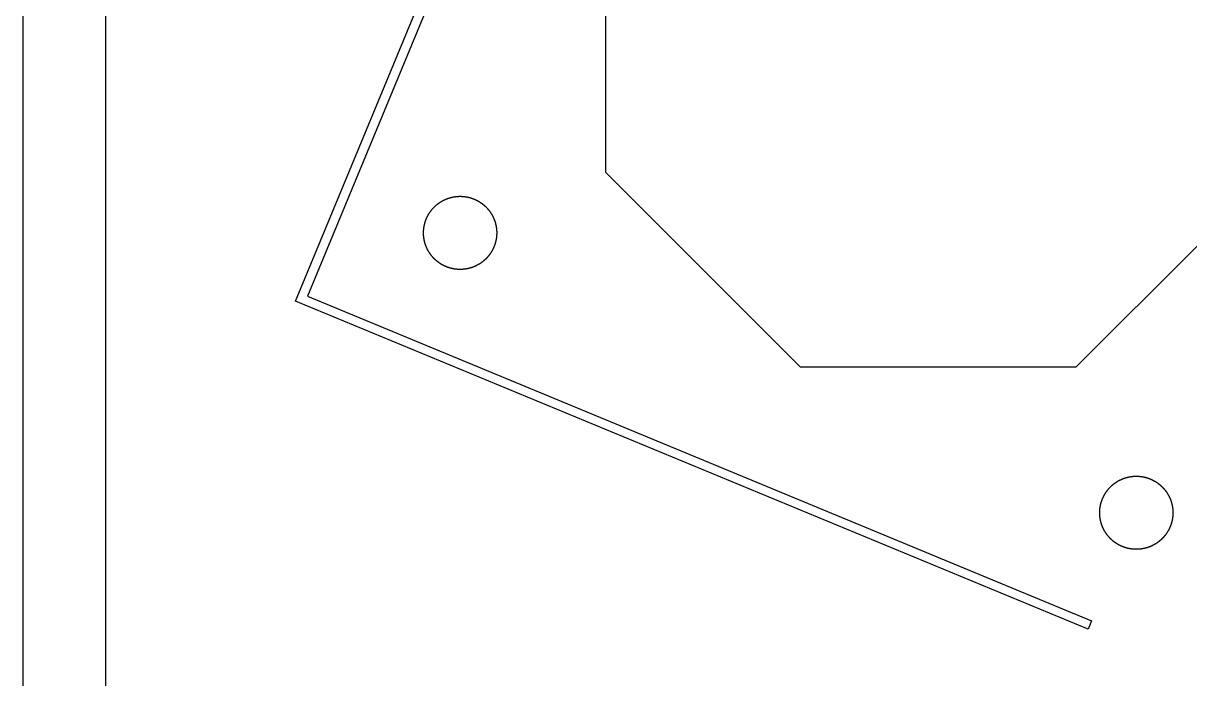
# Model space of a CAD drawing. Extents: x -13500 to 13500, y -13500 to 13500.
# Drawn here: x -13500 to -7126, y 0 to 3585 of the extents above; entities that cross this region are included whole.
import ezdxf

# ---------------------------------------------------------------- set-up
doc = ezdxf.new("R2010")
doc.units = 13
doc.header["$MEASUREMENT"] = 0
doc.layers.add('L0D0', color=1, linetype='Continuous')

msp = doc.modelspace()

# ---------------------------------------------------------------- linework, layer by layer
at = {"layer": 'L0D0'}
for points in [[(-13500, -13500), (-13500, -13050), (-13050, -13050), (13050, -13050), (13050, 13050), (-13050, 13050), (-13050, -13050), (-13500, -13050), (-13500, 13500), (13500, 13500), (13500, -13500)], [(-7680.969, 271.009), (-12013.04, 2065.412), (-9954.968, 7034.036), (-5622.897, 5239.633), (-5642.031, 5193.439), (-9927.909, 6968.708), (-11947.712, 2092.471), (-7661.835, 317.203)], [(-11113.139, 2238.296), (-11114.421, 2238.302), (-11115.703, 2238.317), (-11116.985, 2238.339), (-11118.267, 2238.37), (-11119.549, 2238.409), (-11120.83, 2238.456), (-11122.111, 2238.512), (-11123.392, 2238.576), (-11124.672, 2238.647), (-11125.952, 2238.728), (-11127.231, 2238.816), (-11128.51, 2238.912), (-11129.788, 2239.017), (-11131.065, 2239.13), (-11132.342, 2239.251), (-11133.617, 2239.38), (-11134.892, 2239.518), (-11136.166, 2239.663), (-11137.439, 2239.817), (-11138.711, 2239.979), (-11139.982, 2240.149), (-11141.252, 2240.327), (-11142.521, 2240.514), (-11143.788, 2240.708), (-11145.054, 2240.911), (-11146.319, 2241.122), (-11147.583, 2241.34), (-11148.845, 2241.567), (-11150.105, 2241.802), (-11151.364, 2242.046), (-11152.622, 2242.297), (-11153.878, 2242.556), (-11155.132, 2242.823), (-11156.384, 2243.098), (-11157.635, 2243.382), (-11158.883, 2243.673), (-11160.13, 2243.972), (-11161.375, 2244.28), (-11162.618, 2244.595), (-11163.859, 2244.918), (-11165.098, 2245.25), (-11166.334, 2245.589), (-11167.569, 2245.936), (-11168.801, 2246.291), (-11170.031, 2246.654), (-11171.258, 2247.024), (-11172.483, 2247.403), (-11173.706, 2247.79), (-11174.926, 2248.184), (-11176.144, 2248.586), (-11177.359, 2248.996), (-11178.571, 2249.413), (-11179.781, 2249.839), (-11180.988, 2250.272), (-11182.192, 2250.713), (-11183.393, 2251.162), (-11184.591, 2251.618), (-11185.787, 2252.082), (-11186.979, 2252.554), (-11188.168, 2253.033), (-11189.355, 2253.52), (-11190.538, 2254.014), (-11191.718, 2254.516), (-11192.894, 2255.026), (-11194.068, 2255.543), (-11195.238, 2256.068), (-11196.404, 2256.6), (-11197.567, 2257.14), (-11198.727, 2257.687), (-11199.883, 2258.241), (-11201.036, 2258.803), (-11202.185, 2259.373), (-11203.33, 2259.949), (-11204.472, 2260.533), (-11205.61, 2261.124), (-11206.744, 2261.723), (-11207.874, 2262.329), (-11209, 2262.942), (-11210.122, 2263.562), (-11211.241, 2264.19), (-11212.355, 2264.824), (-11213.465, 2265.466), (-11214.571, 2266.115), (-11215.673, 2266.771), (-11216.77, 2267.434), (-11217.864, 2268.104), (-11218.953, 2268.781), (-11220.037, 2269.465), (-11221.118, 2270.155), (-11222.193, 2270.853), (-11223.265, 2271.558), (-11224.331, 2272.27), (-11225.394, 2272.988), (-11226.451, 2273.713), (-11227.504, 2274.445), (-11228.552, 2275.184), (-11229.596, 2275.929), (-11230.634, 2276.681), (-11231.668, 2277.44), (-11232.697, 2278.205), (-11233.721, 2278.977), (-11234.74, 2279.755), (-11235.754, 2280.54), (-11236.763, 2281.332), (-11237.766, 2282.13), (-11238.765, 2282.934), (-11239.759, 2283.745), (-11240.747, 2284.562), (-11241.73, 2285.385), (-11242.708, 2286.215), (-11243.68, 2287.051), (-11244.647, 2287.893), (-11245.608, 2288.741), (-11246.565, 2289.595), (-11247.515, 2290.456), (-11248.46, 2291.323), (-11249.4, 2292.195), (-11250.334, 2293.074), (-11251.262, 2293.959), (-11252.185, 2294.849), (-11253.101, 2295.746), (-11254.012, 2296.648), (-11254.918, 2297.556), (-11255.817, 2298.47), (-11256.711, 2299.39), (-11257.598, 2300.315), (-11258.48, 2301.246), (-11259.356, 2302.183), (-11260.225, 2303.125), (-11261.089, 2304.073), (-11261.946, 2305.026), (-11262.798, 2305.985), (-11263.643, 2306.95), (-11264.482, 2307.919), (-11265.315, 2308.894), (-11266.141, 2309.875), (-11266.961, 2310.86), (-11267.775, 2311.851), (-11268.583, 2312.847), (-11269.384, 2313.849), (-11270.179, 2314.855), (-11270.967, 2315.866), (-11271.748, 2316.883), (-11272.524, 2317.904), (-11273.292, 2318.931), (-11274.054, 2319.962), (-11274.81, 2320.998), (-11275.558, 2322.039), (-11276.3, 2323.085), (-11277.036, 2324.136), (-11277.764, 2325.191), (-11278.486, 2326.251), (-11279.201, 2327.315), (-11279.909, 2328.384), (-11280.61, 2329.458), (-11281.305, 2330.536), (-11281.992, 2331.618), (-11282.672, 2332.705), (-11283.346, 2333.796), (-11284.012, 2334.892), (-11284.672, 2335.991), (-11285.324, 2337.095), (-11285.97, 2338.203), (-11286.608, 2339.315), (-11287.239, 2340.432), (-11287.863, 2341.552), (-11288.479, 2342.676), (-11289.089, 2343.804), (-11289.691, 2344.937), (-11290.286, 2346.072), (-11290.873, 2347.212), (-11291.454, 2348.356), (-11292.027, 2349.503), (-11292.592, 2350.654), (-11293.151, 2351.808), (-11293.701, 2352.966), (-11294.245, 2354.127), (-11294.781, 2355.292), (-11295.309, 2356.461), (-11295.83, 2357.632), (-11296.343, 2358.807), (-11296.849, 2359.986), (-11297.348, 2361.167), (-11297.838, 2362.352), (-11298.321, 2363.54), (-11298.797, 2364.731), (-11299.265, 2365.924), (-11299.725, 2367.121), (-11300.177, 2368.321), (-11300.622, 2369.524), (-11301.059, 2370.729), (-11301.488, 2371.937), (-11301.91, 2373.148), (-11302.324, 2374.362), (-11302.73, 2375.578), (-11303.128, 2376.797), (-11303.518, 2378.019), (-11303.901, 2379.243), (-11304.276, 2380.469), (-11304.642, 2381.698), (-11305.001, 2382.929), (-11305.352, 2384.162), (-11305.696, 2385.398), (-11306.031, 2386.635), (-11306.358, 2387.875), (-11306.677, 2389.117), (-11306.989, 2390.361), (-11307.292, 2391.607), (-11307.587, 2392.855), (-11307.875, 2394.104), (-11308.154, 2395.356), (-11308.425, 2396.609), (-11308.688, 2397.864), (-11308.944, 2399.121), (-11309.191, 2400.379), (-11309.43, 2401.639), (-11309.661, 2402.9), (-11309.884, 2404.163), (-11310.099, 2405.427), (-11310.305, 2406.692), (-11310.504, 2407.959), (-11310.694, 2409.227), (-11310.876, 2410.496), (-11311.051, 2411.767), (-11311.217, 2413.038), (-11311.375, 2414.311), (-11311.524, 2415.584), (-11311.666, 2416.859), (-11311.799, 2418.134), (-11311.924, 2419.41), (-11312.041, 2420.687), (-11312.15, 2421.965), (-11312.251, 2423.243), (-11312.343, 2424.522), (-11312.427, 2425.802), (-11312.503, 2427.082), (-11312.571, 2428.362), (-11312.631, 2429.643), (-11312.682, 2430.924), (-11312.725, 2432.206), (-11312.76, 2433.488), (-11312.787, 2434.77), (-11312.805, 2436.052), (-11312.816, 2437.334), (-11312.818, 2438.616), (-11312.812, 2439.899), (-11312.797, 2441.181), (-11312.775, 2442.463), (-11312.744, 2443.745), (-11312.705, 2445.027), (-11312.657, 2446.308), (-11312.602, 2447.589), (-11312.538, 2448.87), (-11312.466, 2450.15), (-11312.386, 2451.43), (-11312.298, 2452.709), (-11312.201, 2453.988), (-11312.097, 2455.266), (-11311.984, 2456.543), (-11311.863, 2457.819), (-11311.733, 2459.095), (-11311.596, 2460.37), (-11311.45, 2461.644), (-11311.297, 2462.917), (-11311.135, 2464.189), (-11310.965, 2465.46), (-11310.786, 2466.73), (-11310.6, 2467.999), (-11310.405, 2469.266), (-11310.203, 2470.532), (-11309.992, 2471.797), (-11309.773, 2473.061), (-11309.546, 2474.323), (-11309.311, 2475.583), (-11309.068, 2476.842), (-11308.817, 2478.1), (-11308.558, 2479.355), (-11308.291, 2480.609), (-11308.015, 2481.862), (-11307.732, 2483.112), (-11307.441, 2484.361), (-11307.141, 2485.608), (-11306.834, 2486.853), (-11306.519, 2488.096), (-11306.195, 2489.337), (-11305.864, 2490.576), (-11305.525, 2491.812), (-11305.178, 2493.047), (-11304.823, 2494.279), (-11304.46, 2495.509), (-11304.089, 2496.736), (-11303.711, 2497.961), (-11303.324, 2499.184), (-11302.93, 2500.404), (-11302.528, 2501.622), (-11302.118, 2502.837), (-11301.7, 2504.049), (-11301.275, 2505.259), (-11300.842, 2506.465), (-11300.401, 2507.67), (-11299.952, 2508.871), (-11299.496, 2510.069), (-11299.032, 2511.265), (-11298.56, 2512.457), (-11298.081, 2513.646), (-11297.594, 2514.832), (-11297.099, 2516.016), (-11296.597, 2517.195), (-11296.088, 2518.372), (-11295.57, 2519.545), (-11295.046, 2520.716), (-11294.514, 2521.882), (-11293.974, 2523.045), (-11293.427, 2524.205), (-11292.872, 2525.361), (-11292.31, 2526.514), (-11291.741, 2527.663), (-11291.165, 2528.808), (-11290.581, 2529.95), (-11289.989, 2531.088), (-11289.391, 2532.222), (-11288.785, 2533.352), (-11288.172, 2534.478), (-11287.552, 2535.6), (-11286.924, 2536.719), (-11286.29, 2537.833), (-11285.648, 2538.943), (-11284.999, 2540.049), (-11284.343, 2541.151), (-11283.68, 2542.248), (-11283.01, 2543.342), (-11282.333, 2544.431), (-11281.649, 2545.515), (-11280.958, 2546.596), (-11280.26, 2547.671), (-11279.556, 2548.743), (-11278.844, 2549.809), (-11278.126, 2550.872), (-11277.401, 2551.929), (-11276.669, 2552.982), (-11275.93, 2554.03), (-11275.185, 2555.073), (-11274.433, 2556.112), (-11273.674, 2557.146), (-11272.909, 2558.175), (-11272.137, 2559.199), (-11271.358, 2560.218), (-11270.573, 2561.232), (-11269.782, 2562.24), (-11268.984, 2563.244), (-11268.18, 2564.243), (-11267.369, 2565.236), (-11266.552, 2566.225), (-11265.729, 2567.208), (-11264.899, 2568.185), (-11264.063, 2569.158), (-11263.221, 2570.125), (-11262.373, 2571.086), (-11261.518, 2572.042), (-11260.658, 2572.993), (-11259.791, 2573.938), (-11258.919, 2574.878), (-11258.04, 2575.812), (-11257.155, 2576.74), (-11256.265, 2577.662), (-11255.368, 2578.579), (-11254.466, 2579.49), (-11253.558, 2580.396), (-11252.644, 2581.295), (-11251.724, 2582.189), (-11250.799, 2583.076), (-11249.867, 2583.958), (-11248.931, 2584.833), (-11247.988, 2585.703), (-11247.041, 2586.567), (-11246.087, 2587.424), (-11245.128, 2588.276), (-11244.164, 2589.121), (-11243.194, 2589.96), (-11242.219, 2590.793), (-11241.239, 2591.619), (-11240.253, 2592.439), (-11239.262, 2593.253), (-11238.266, 2594.061), (-11237.265, 2594.862), (-11236.259, 2595.656), (-11235.247, 2596.445), (-11234.231, 2597.226), (-11233.209, 2598.001), (-11232.183, 2598.77), (-11231.152, 2599.532), (-11230.115, 2600.287), (-11229.074, 2601.036), (-11228.029, 2601.778), (-11226.978, 2602.513), (-11225.923, 2603.242), (-11224.863, 2603.964), (-11223.799, 2604.679), (-11222.73, 2605.387), (-11221.656, 2606.088), (-11220.578, 2606.782), (-11219.496, 2607.47), (-11218.409, 2608.15), (-11217.318, 2608.824), (-11216.222, 2609.49), (-11215.122, 2610.15), (-11214.019, 2610.802), (-11212.91, 2611.447), (-11211.798, 2612.086), (-11210.682, 2612.717), (-11209.562, 2613.34), (-11208.437, 2613.957), (-11207.309, 2614.567), (-11206.177, 2615.169), (-11205.041, 2615.764), (-11203.902, 2616.351), (-11202.758, 2616.932), (-11201.611, 2617.505), (-11200.46, 2618.07), (-11199.306, 2618.628), (-11198.148, 2619.179), (-11196.986, 2619.723), (-11195.821, 2620.259), (-11194.653, 2620.787), (-11193.481, 2621.308), (-11192.306, 2621.821), (-11191.128, 2622.327), (-11189.947, 2622.825), (-11188.762, 2623.316), (-11187.574, 2623.799), (-11186.383, 2624.275), (-11185.189, 2624.743), (-11183.992, 2625.203), (-11182.793, 2625.655), (-11181.59, 2626.1), (-11180.385, 2626.537), (-11179.176, 2626.966), (-11177.965, 2627.388), (-11176.752, 2627.802), (-11175.535, 2628.208), (-11174.316, 2628.606), (-11173.095, 2628.996), (-11171.871, 2629.379), (-11170.645, 2629.754), (-11169.416, 2630.12), (-11168.185, 2630.479), (-11166.952, 2630.83), (-11165.716, 2631.173), (-11164.479, 2631.509), (-11163.239, 2631.836), (-11161.997, 2632.155), (-11160.753, 2632.466), (-11159.507, 2632.77), (-11158.259, 2633.065), (-11157.01, 2633.352), (-11155.758, 2633.632), (-11154.505, 2633.903), (-11153.25, 2634.166), (-11151.993, 2634.422), (-11150.735, 2634.669), (-11149.475, 2634.908), (-11148.214, 2635.139), (-11146.951, 2635.362), (-11145.687, 2635.576), (-11144.421, 2635.783), (-11143.155, 2635.982), (-11141.887, 2636.172), (-11140.617, 2636.354), (-11139.347, 2636.529), (-11138.075, 2636.695), (-11136.803, 2636.852), (-11135.529, 2637.002), (-11134.255, 2637.144), (-11132.98, 2637.277), (-11131.703, 2637.402), (-11130.426, 2637.519), (-11129.149, 2637.628), (-11127.871, 2637.729), (-11126.592, 2637.821), (-11125.312, 2637.905), (-11124.032, 2637.981), (-11122.752, 2638.049), (-11121.471, 2638.109), (-11120.189, 2638.16), (-11118.908, 2638.203), (-11117.626, 2638.238), (-11116.344, 2638.265), (-11115.062, 2638.283), (-11113.78, 2638.293), (-11112.497, 2638.296), (-11111.215, 2638.289), (-11109.933, 2638.275), (-11108.651, 2638.252), (-11107.369, 2638.222), (-11106.087, 2638.183), (-11104.806, 2638.135), (-11103.525, 2638.08), (-11102.244, 2638.016), (-11100.964, 2637.944), (-11099.684, 2637.864), (-11098.405, 2637.776), (-11097.126, 2637.679), (-11095.848, 2637.575), (-11094.571, 2637.462), (-11093.294, 2637.341), (-11092.019, 2637.211), (-11090.744, 2637.074), (-11089.47, 2636.928), (-11088.197, 2636.774), (-11086.925, 2636.613), (-11085.654, 2636.442), (-11084.384, 2636.264), (-11083.115, 2636.078), (-11081.848, 2635.883), (-11080.582, 2635.681), (-11079.317, 2635.47), (-11078.053, 2635.251), (-11076.791, 2635.024), (-11075.531, 2634.789), (-11074.272, 2634.546), (-11073.014, 2634.295), (-11071.758, 2634.036), (-11070.504, 2633.768), (-11069.252, 2633.493), (-11068.001, 2633.21), (-11066.753, 2632.918), (-11065.506, 2632.619), (-11064.261, 2632.312), (-11063.018, 2631.996), (-11061.777, 2631.673), (-11060.538, 2631.342), (-11059.302, 2631.003), (-11058.067, 2630.656), (-11056.835, 2630.301), (-11055.605, 2629.938), (-11054.378, 2629.567), (-11053.153, 2629.189), (-11051.93, 2628.802), (-11050.71, 2628.408), (-11049.492, 2628.006), (-11048.277, 2627.596), (-11047.065, 2627.178), (-11045.855, 2626.753), (-11044.648, 2626.319), (-11043.444, 2625.879), (-11042.243, 2625.43), (-11041.045, 2624.974), (-11039.849, 2624.51), (-11038.657, 2624.038), (-11037.467, 2623.559), (-11036.281, 2623.072), (-11035.098, 2622.577), (-11033.918, 2622.075), (-11032.742, 2621.565), (-11031.568, 2621.048), (-11030.398, 2620.524), (-11029.232, 2619.991), (-11028.068, 2619.452), (-11026.909, 2618.905), (-11025.752, 2618.35), (-11024.6, 2617.788), (-11023.451, 2617.219), (-11022.306, 2616.642), (-11021.164, 2616.058), (-11020.026, 2615.467), (-11018.892, 2614.869), (-11017.762, 2614.263), (-11016.636, 2613.65), (-11015.514, 2613.029), (-11014.395, 2612.402), (-11013.281, 2611.767), (-11012.171, 2611.126), (-11011.065, 2610.477), (-11009.963, 2609.821), (-11008.865, 2609.158), (-11007.772, 2608.488), (-11006.683, 2607.811), (-11005.598, 2607.127), (-11004.518, 2606.436), (-11003.442, 2605.738), (-11002.371, 2605.034), (-11001.304, 2604.322), (-11000.242, 2603.604), (-10999.185, 2602.879), (-10998.132, 2602.147), (-10997.084, 2601.408), (-10996.04, 2600.663), (-10995.002, 2599.911), (-10993.968, 2599.152), (-10992.939, 2598.387), (-10991.915, 2597.615), (-10990.896, 2596.836), (-10989.882, 2596.051), (-10988.873, 2595.26), (-10987.869, 2594.462), (-10986.871, 2593.658), (-10985.877, 2592.847), (-10984.889, 2592.03), (-10983.906, 2591.207), (-10982.928, 2590.377), (-10981.956, 2589.541), (-10980.989, 2588.699), (-10980.027, 2587.851), (-10979.071, 2586.996), (-10978.121, 2586.136), (-10977.176, 2585.269), (-10976.236, 2584.396), (-10975.302, 2583.518), (-10974.374, 2582.633), (-10973.451, 2581.742), (-10972.534, 2580.846), (-10971.623, 2579.944), (-10970.718, 2579.035), (-10969.819, 2578.122), (-10968.925, 2577.202), (-10968.038, 2576.276), (-10967.156, 2575.345), (-10966.28, 2574.409), (-10965.411, 2573.466), (-10964.547, 2572.518), (-10963.689, 2571.565), (-10962.838, 2570.606), (-10961.993, 2569.642), (-10961.154, 2568.672), (-10960.321, 2567.697), (-10959.495, 2566.717), (-10958.674, 2565.731), (-10957.861, 2564.74), (-10957.053, 2563.744), (-10956.252, 2562.743), (-10955.457, 2561.737), (-10954.669, 2560.725), (-10953.887, 2559.709), (-10953.112, 2558.687), (-10952.344, 2557.661), (-10951.582, 2556.63), (-10950.826, 2555.593), (-10950.078, 2554.552), (-10949.336, 2553.507), (-10948.6, 2552.456), (-10947.872, 2551.401), (-10947.15, 2550.341), (-10946.435, 2549.277), (-10945.727, 2548.208), (-10945.026, 2547.134), (-10944.331, 2546.056), (-10943.644, 2544.974), (-10942.963, 2543.887), (-10942.29, 2542.796), (-10941.623, 2541.7), (-10940.964, 2540.6), (-10940.312, 2539.496), (-10939.666, 2538.388), (-10939.028, 2537.276), (-10938.397, 2536.16), (-10937.773, 2535.04), (-10937.157, 2533.915), (-10936.547, 2532.787), (-10935.945, 2531.655), (-10935.35, 2530.519), (-10934.762, 2529.379), (-10934.182, 2528.236), (-10933.609, 2527.089), (-10933.044, 2525.938), (-10932.485, 2524.784), (-10931.934, 2523.626), (-10931.391, 2522.464), (-10930.855, 2521.299), (-10930.327, 2520.131), (-10929.806, 2518.959), (-10929.292, 2517.784), (-10928.787, 2516.606), (-10928.288, 2515.424), (-10927.798, 2514.24), (-10927.315, 2513.052), (-10926.839, 2511.861), (-10926.371, 2510.667), (-10925.911, 2509.47), (-10925.459, 2508.271), (-10925.014, 2507.068), (-10924.577, 2505.862), (-10924.147, 2504.654), (-10923.726, 2503.443), (-10923.312, 2502.229), (-10922.906, 2501.013), (-10922.508, 2499.794), (-10922.117, 2498.573), (-10921.735, 2497.349), (-10921.36, 2496.123), (-10920.993, 2494.894), (-10920.634, 2493.663), (-10920.283, 2492.43), (-10919.94, 2491.194), (-10919.605, 2489.956), (-10919.278, 2488.717), (-10918.959, 2487.475), (-10918.647, 2486.231), (-10918.344, 2484.985), (-10918.049, 2483.737), (-10917.761, 2482.487), (-10917.482, 2481.236), (-10917.211, 2479.983), (-10916.947, 2478.728), (-10916.692, 2477.471), (-10916.445, 2476.213), (-10916.206, 2474.953), (-10915.975, 2473.692), (-10915.752, 2472.429), (-10915.537, 2471.165), (-10915.331, 2469.899), (-10915.132, 2468.632), (-10914.942, 2467.364), (-10914.759, 2466.095), (-10914.585, 2464.825), (-10914.419, 2463.553), (-10914.261, 2462.281), (-10914.112, 2461.007), (-10913.97, 2459.733), (-10913.837, 2458.457), (-10913.712, 2457.181), (-10913.595, 2455.904), (-10913.486, 2454.627), (-10913.385, 2453.348), (-10913.293, 2452.069), (-10913.209, 2450.79), (-10913.133, 2449.51), (-10913.065, 2448.229), (-10913.005, 2446.949), (-10912.954, 2445.667), (-10912.911, 2444.386), (-10912.876, 2443.104), (-10912.849, 2441.822), (-10912.831, 2440.54), (-10912.82, 2439.258), (-10912.818, 2437.975), (-10912.824, 2436.693), (-10912.839, 2435.411), (-10912.861, 2434.129), (-10912.892, 2432.847), (-10912.931, 2431.565), (-10912.978, 2430.284), (-10913.034, 2429.003), (-10913.098, 2427.722), (-10913.17, 2426.442), (-10913.25, 2425.162), (-10913.338, 2423.883), (-10913.434, 2422.604), (-10913.539, 2421.326), (-10913.652, 2420.049), (-10913.773, 2418.772), (-10913.902, 2417.496), (-10914.04, 2416.221), (-10914.185, 2414.948), (-10914.339, 2413.674), (-10914.501, 2412.402), (-10914.671, 2411.132), (-10914.849, 2409.862), (-10915.036, 2408.593), (-10915.23, 2407.326), (-10915.433, 2406.059), (-10915.644, 2404.795), (-10915.863, 2403.531), (-10916.09, 2402.269), (-10916.325, 2401.008), (-10916.568, 2399.749), (-10916.819, 2398.492), (-10917.078, 2397.236), (-10917.345, 2395.982), (-10917.621, 2394.73), (-10917.904, 2393.479), (-10918.195, 2392.23), (-10918.495, 2390.984), (-10918.802, 2389.739), (-10919.117, 2388.496), (-10919.441, 2387.255), (-10919.772, 2386.016), (-10920.111, 2384.779), (-10920.458, 2383.545), (-10920.813, 2382.313), (-10921.176, 2381.083), (-10921.547, 2379.856), (-10921.925, 2378.63), (-10922.312, 2377.408), (-10922.706, 2376.188), (-10923.108, 2374.97), (-10923.518, 2373.755), (-10923.936, 2372.543), (-10924.361, 2371.333), (-10924.794, 2370.126), (-10925.235, 2368.922), (-10925.684, 2367.721), (-10926.14, 2366.522), (-10926.604, 2365.327), (-10927.076, 2364.135), (-10927.555, 2362.945), (-10928.042, 2361.759), (-10928.537, 2360.576), (-10929.039, 2359.396), (-10929.548, 2358.219), (-10930.065, 2357.046), (-10930.59, 2355.876), (-10931.122, 2354.709), (-10931.662, 2353.546), (-10932.209, 2352.387), (-10932.763, 2351.23), (-10933.325, 2350.078), (-10933.895, 2348.929), (-10934.471, 2347.783), (-10935.055, 2346.642), (-10935.647, 2345.504), (-10936.245, 2344.37), (-10936.851, 2343.24), (-10937.464, 2342.114), (-10938.084, 2340.991), (-10938.712, 2339.873), (-10939.346, 2338.759), (-10939.988, 2337.649), (-10940.637, 2336.543), (-10941.293, 2335.441), (-10941.956, 2334.343), (-10942.626, 2333.25), (-10943.303, 2332.161), (-10943.987, 2331.076), (-10944.678, 2329.996), (-10945.375, 2328.92), (-10946.08, 2327.849), (-10946.792, 2326.782), (-10947.51, 2325.72), (-10948.235, 2324.663), (-10948.967, 2323.61), (-10949.706, 2322.562), (-10950.451, 2321.518), (-10951.203, 2320.48), (-10951.962, 2319.446), (-10952.727, 2318.417), (-10953.499, 2317.393), (-10954.277, 2316.374), (-10955.062, 2315.36), (-10955.854, 2314.351), (-10956.652, 2313.347), (-10957.456, 2312.349), (-10958.267, 2311.355), (-10959.084, 2310.367), (-10959.907, 2309.384), (-10960.737, 2308.406), (-10961.573, 2307.434), (-10962.415, 2306.467), (-10963.263, 2305.505), (-10964.117, 2304.549), (-10964.978, 2303.598), (-10965.845, 2302.653), (-10966.717, 2301.714), (-10967.596, 2300.78), (-10968.481, 2299.852), (-10969.371, 2298.929), (-10970.268, 2298.012), (-10971.17, 2297.101), (-10972.078, 2296.196), (-10972.992, 2295.297), (-10973.912, 2294.403), (-10974.837, 2293.515), (-10975.768, 2292.634), (-10976.705, 2291.758), (-10977.647, 2290.888), (-10978.595, 2290.025), (-10979.549, 2289.167), (-10980.507, 2288.316), (-10981.472, 2287.471), (-10982.441, 2286.632), (-10983.417, 2285.799), (-10984.397, 2284.972), (-10985.383, 2284.152), (-10986.373, 2283.338), (-10987.37, 2282.531), (-10988.371, 2281.73), (-10989.377, 2280.935), (-10990.389, 2280.147), (-10991.405, 2279.365), (-10992.426, 2278.59), (-10993.453, 2277.822), (-10994.484, 2277.06), (-10995.52, 2276.304), (-10996.561, 2275.555), (-10997.607, 2274.813), (-10998.658, 2274.078), (-10999.713, 2273.35), (-11000.773, 2272.628), (-11001.837, 2271.913), (-11002.906, 2271.205), (-11003.98, 2270.504), (-11005.058, 2269.809), (-11006.14, 2269.122), (-11007.227, 2268.441), (-11008.318, 2267.768), (-11009.414, 2267.101), (-11010.513, 2266.442), (-11011.617, 2265.789), (-11012.725, 2265.144), (-11013.838, 2264.506), (-11014.954, 2263.875), (-11016.074, 2263.251), (-11017.198, 2262.634), (-11018.327, 2262.025), (-11019.459, 2261.423), (-11020.595, 2260.828), (-11021.734, 2260.24), (-11022.878, 2259.66), (-11024.025, 2259.087), (-11025.176, 2258.521), (-11026.33, 2257.963), (-11027.488, 2257.412), (-11028.65, 2256.869), (-11029.814, 2256.333), (-11030.983, 2255.805), (-11032.154, 2255.284), (-11033.33, 2254.77), (-11034.508, 2254.264), (-11035.689, 2253.766), (-11036.874, 2253.275), (-11038.062, 2252.792), (-11039.253, 2252.317), (-11040.447, 2251.849), (-11041.643, 2251.389), (-11042.843, 2250.936), (-11044.046, 2250.492), (-11045.251, 2250.055), (-11046.46, 2249.625), (-11047.671, 2249.204), (-11048.884, 2248.79), (-11050.101, 2248.384), (-11051.319, 2247.986), (-11052.541, 2247.595), (-11053.765, 2247.213), (-11054.991, 2246.838), (-11056.22, 2246.471), (-11057.451, 2246.112), (-11058.684, 2245.761), (-11059.92, 2245.418), (-11061.157, 2245.083), (-11062.397, 2244.756), (-11063.639, 2244.436), (-11064.883, 2244.125), (-11066.129, 2243.822), (-11067.377, 2243.526), (-11068.626, 2243.239), (-11069.878, 2242.96), (-11071.131, 2242.689), (-11072.386, 2242.425), (-11073.643, 2242.17), (-11074.901, 2241.923), (-11076.161, 2241.684), (-11077.422, 2241.453), (-11078.685, 2241.23), (-11079.949, 2241.015), (-11081.214, 2240.809), (-11082.481, 2240.61), (-11083.749, 2240.42), (-11085.019, 2240.237), (-11086.289, 2240.063), (-11087.56, 2239.897), (-11088.833, 2239.739), (-11090.107, 2239.59), (-11091.381, 2239.448), (-11092.656, 2239.315), (-11093.932, 2239.189), (-11095.209, 2239.072), (-11096.487, 2238.964), (-11097.765, 2238.863), (-11099.044, 2238.771), (-11100.324, 2238.686), (-11101.604, 2238.61), (-11102.884, 2238.543), (-11104.165, 2238.483), (-11105.446, 2238.432), (-11106.728, 2238.389), (-11108.01, 2238.354), (-11109.292, 2238.327), (-11110.574, 2238.308), (-11111.856, 2238.298)], [(-7417.62, 707.562), (-7418.903, 707.568), (-7420.185, 707.583), (-7421.467, 707.605), (-7422.749, 707.636), (-7424.031, 707.675), (-7425.312, 707.723), (-7426.593, 707.778), (-7427.874, 707.842), (-7429.154, 707.914), (-7430.434, 707.994), (-7431.713, 708.082), (-7432.992, 708.179), (-7434.27, 708.283), (-7435.547, 708.396), (-7436.823, 708.517), (-7438.099, 708.647), (-7439.374, 708.784), (-7440.648, 708.93), (-7441.921, 709.083), (-7443.193, 709.245), (-7444.464, 709.415), (-7445.734, 709.594), (-7447.003, 709.78), (-7448.27, 709.975), (-7449.536, 710.177), (-7450.801, 710.388), (-7452.065, 710.607), (-7453.327, 710.834), (-7454.587, 711.069), (-7455.846, 711.312), (-7457.104, 711.563), (-7458.359, 711.822), (-7459.613, 712.089), (-7460.866, 712.365), (-7462.116, 712.648), (-7463.365, 712.939), (-7464.612, 713.239), (-7465.857, 713.546), (-7467.1, 713.861), (-7468.341, 714.185), (-7469.58, 714.516), (-7470.816, 714.855), (-7472.051, 715.202), (-7473.283, 715.557), (-7474.513, 715.92), (-7475.74, 716.291), (-7476.965, 716.669), (-7478.188, 717.056), (-7479.408, 717.45), (-7480.626, 717.852), (-7481.841, 718.262), (-7483.053, 718.68), (-7484.263, 719.105), (-7485.469, 719.538), (-7486.674, 719.979), (-7487.875, 720.428), (-7489.073, 720.884), (-7490.269, 721.348), (-7491.461, 721.82), (-7492.65, 722.299), (-7493.836, 722.786), (-7495.02, 723.281), (-7496.199, 723.783), (-7497.376, 724.292), (-7498.549, 724.81), (-7499.72, 725.334), (-7500.886, 725.866), (-7502.049, 726.406), (-7503.209, 726.953), (-7504.365, 727.508), (-7505.518, 728.07), (-7506.667, 728.639), (-7507.812, 729.215), (-7508.954, 729.799), (-7510.092, 730.391), (-7511.226, 730.989), (-7512.356, 731.595), (-7513.482, 732.208), (-7514.604, 732.828), (-7515.723, 733.456), (-7516.837, 734.09), (-7517.947, 734.732), (-7519.053, 735.381), (-7520.155, 736.037), (-7521.252, 736.7), (-7522.346, 737.37), (-7523.435, 738.047), (-7524.519, 738.731), (-7525.6, 739.422), (-7526.675, 740.12), (-7527.747, 740.824), (-7528.813, 741.536), (-7529.876, 742.254), (-7530.933, 742.979), (-7531.986, 743.711), (-7533.034, 744.45), (-7534.077, 745.195), (-7535.116, 745.947), (-7536.15, 746.706), (-7537.179, 747.471), (-7538.203, 748.243), (-7539.222, 749.022), (-7540.236, 749.807), (-7541.244, 750.598), (-7542.248, 751.396), (-7543.247, 752.2), (-7544.24, 753.011), (-7545.229, 753.828), (-7546.212, 754.651), (-7547.189, 755.481), (-7548.162, 756.317), (-7549.129, 757.159), (-7550.09, 758.007), (-7551.046, 758.862), (-7551.997, 759.722), (-7552.942, 760.589), (-7553.882, 761.461), (-7554.816, 762.34), (-7555.744, 763.225), (-7556.666, 764.115), (-7557.583, 765.012), (-7558.494, 765.914), (-7559.4, 766.822), (-7560.299, 767.736), (-7561.193, 768.656), (-7562.08, 769.581), (-7562.962, 770.513), (-7563.837, 771.449), (-7564.707, 772.392), (-7565.571, 773.339), (-7566.428, 774.293), (-7567.28, 775.252), (-7568.125, 776.216), (-7568.964, 777.186), (-7569.797, 778.161), (-7570.623, 779.141), (-7571.443, 780.127), (-7572.257, 781.118), (-7573.065, 782.114), (-7573.866, 783.115), (-7574.66, 784.121), (-7575.449, 785.133), (-7576.23, 786.149), (-7577.005, 787.171), (-7577.774, 788.197), (-7578.536, 789.228), (-7579.291, 790.265), (-7580.04, 791.306), (-7580.782, 792.351), (-7581.517, 793.402), (-7582.246, 794.457), (-7582.968, 795.517), (-7583.683, 796.581), (-7584.391, 797.65), (-7585.092, 798.724), (-7585.786, 799.802), (-7586.474, 800.884), (-7587.154, 801.971), (-7587.828, 803.062), (-7588.494, 804.158), (-7589.154, 805.258), (-7589.806, 806.361), (-7590.451, 807.47), (-7591.09, 808.582), (-7591.721, 809.698), (-7592.344, 810.818), (-7592.961, 811.943), (-7593.571, 813.071), (-7594.173, 814.203), (-7594.768, 815.339), (-7595.355, 816.478), (-7595.936, 817.622), (-7596.509, 818.769), (-7597.074, 819.92), (-7597.632, 821.074), (-7598.183, 822.232), (-7598.727, 823.394), (-7599.263, 824.559), (-7599.791, 825.727), (-7600.312, 826.899), (-7600.825, 828.074), (-7601.331, 829.252), (-7601.829, 830.433), (-7602.32, 831.618), (-7602.803, 832.806), (-7603.279, 833.997), (-7603.747, 835.191), (-7604.207, 836.388), (-7604.659, 837.587), (-7605.104, 838.79), (-7605.541, 839.995), (-7605.97, 841.204), (-7606.392, 842.415), (-7606.806, 843.628), (-7607.212, 844.845), (-7607.61, 846.064), (-7608, 847.285), (-7608.383, 848.509), (-7608.758, 849.735), (-7609.124, 850.964), (-7609.483, 852.195), (-7609.834, 853.428), (-7610.177, 854.664), (-7610.513, 855.901), (-7610.84, 857.141), (-7611.159, 858.383), (-7611.47, 859.627), (-7611.774, 860.873), (-7612.069, 862.121), (-7612.356, 863.37), (-7612.636, 864.622), (-7612.907, 865.875), (-7613.17, 867.13), (-7613.426, 868.387), (-7613.673, 869.645), (-7613.912, 870.905), (-7614.143, 872.166), (-7614.366, 873.429), (-7614.58, 874.693), (-7614.787, 875.959), (-7614.986, 877.225), (-7615.176, 878.493), (-7615.358, 879.763), (-7615.533, 881.033), (-7615.699, 882.305), (-7615.856, 883.577), (-7616.006, 884.851), (-7616.148, 886.125), (-7616.281, 887.4), (-7616.406, 888.677), (-7616.523, 889.954), (-7616.632, 891.231), (-7616.733, 892.509), (-7616.825, 893.788), (-7616.909, 895.068), (-7616.985, 896.348), (-7617.053, 897.628), (-7617.113, 898.909), (-7617.164, 900.191), (-7617.207, 901.472), (-7617.242, 902.754), (-7617.269, 904.036), (-7617.287, 905.318), (-7617.297, 906.6), (-7617.3, 907.883), (-7617.293, 909.165), (-7617.279, 910.447), (-7617.256, 911.729), (-7617.226, 913.011), (-7617.187, 914.293), (-7617.139, 915.574), (-7617.084, 916.855), (-7617.02, 918.136), (-7616.948, 919.416), (-7616.868, 920.696), (-7616.78, 921.975), (-7616.683, 923.254), (-7616.579, 924.532), (-7616.466, 925.809), (-7616.345, 927.086), (-7616.215, 928.361), (-7616.078, 929.636), (-7615.932, 930.91), (-7615.778, 932.183), (-7615.617, 933.455), (-7615.446, 934.726), (-7615.268, 935.996), (-7615.082, 937.265), (-7614.887, 938.532), (-7614.685, 939.798), (-7614.474, 941.063), (-7614.255, 942.327), (-7614.028, 943.589), (-7613.793, 944.849), (-7613.55, 946.108), (-7613.299, 947.366), (-7613.04, 948.622), (-7612.772, 949.876), (-7612.497, 951.128), (-7612.214, 952.379), (-7611.922, 953.627), (-7611.623, 954.874), (-7611.316, 956.119), (-7611, 957.362), (-7610.677, 958.603), (-7610.346, 959.842), (-7610.007, 961.078), (-7609.66, 962.313), (-7609.305, 963.545), (-7608.942, 964.775), (-7608.571, 966.002), (-7608.193, 967.227), (-7607.806, 968.45), (-7607.412, 969.67), (-7607.01, 970.888), (-7606.6, 972.103), (-7606.182, 973.315), (-7605.757, 974.525), (-7605.323, 975.732), (-7604.883, 976.936), (-7604.434, 978.137), (-7603.978, 979.335), (-7603.514, 980.531), (-7603.042, 981.723), (-7602.563, 982.913), (-7602.076, 984.099), (-7601.581, 985.282), (-7601.079, 986.462), (-7600.569, 987.638), (-7600.052, 988.812), (-7599.528, 989.982), (-7598.995, 991.148), (-7598.456, 992.312), (-7597.909, 993.471), (-7597.354, 994.628), (-7596.792, 995.78), (-7596.223, 996.929), (-7595.646, 998.074), (-7595.062, 999.216), (-7594.471, 1000.354), (-7593.873, 1001.488), (-7593.267, 1002.618), (-7592.654, 1003.744), (-7592.033, 1004.866), (-7591.406, 1005.985), (-7590.771, 1007.099), (-7590.13, 1008.209), (-7589.481, 1009.315), (-7588.825, 1010.417), (-7588.162, 1011.515), (-7587.492, 1012.608), (-7586.815, 1013.697), (-7586.131, 1014.782), (-7585.44, 1015.862), (-7584.742, 1016.938), (-7584.038, 1018.009), (-7583.326, 1019.076), (-7582.608, 1020.138), (-7581.883, 1021.195), (-7581.151, 1022.248), (-7580.412, 1023.296), (-7579.667, 1024.34), (-7578.915, 1025.378), (-7578.156, 1026.412), (-7577.391, 1027.441), (-7576.619, 1028.465), (-7575.84, 1029.484), (-7575.055, 1030.498), (-7574.264, 1031.507), (-7573.466, 1032.511), (-7572.662, 1033.509), (-7571.851, 1034.503), (-7571.034, 1035.491), (-7570.211, 1036.474), (-7569.381, 1037.452), (-7568.545, 1038.424), (-7567.703, 1039.391), (-7566.855, 1040.353), (-7566, 1041.309), (-7565.14, 1042.259), (-7564.273, 1043.204), (-7563.4, 1044.144), (-7562.522, 1045.078), (-7561.637, 1046.006), (-7560.746, 1046.929), (-7559.85, 1047.846), (-7558.948, 1048.757), (-7558.039, 1049.662), (-7557.126, 1050.561), (-7556.206, 1051.455), (-7555.28, 1052.342), (-7554.349, 1053.224), (-7553.413, 1054.1), (-7552.47, 1054.969), (-7551.522, 1055.833), (-7550.569, 1056.691), (-7549.61, 1057.542), (-7548.646, 1058.387), (-7547.676, 1059.226), (-7546.701, 1060.059), (-7545.721, 1060.885), (-7544.735, 1061.706), (-7543.744, 1062.519), (-7542.748, 1063.327), (-7541.747, 1064.128), (-7540.741, 1064.923), (-7539.729, 1065.711), (-7538.713, 1066.493), (-7537.691, 1067.268), (-7536.665, 1068.036), (-7535.634, 1068.798), (-7534.597, 1069.554), (-7533.556, 1070.302), (-7532.511, 1071.044), (-7531.46, 1071.78), (-7530.405, 1072.508), (-7529.345, 1073.23), (-7528.281, 1073.945), (-7527.212, 1074.653), (-7526.138, 1075.354), (-7525.06, 1076.049), (-7523.978, 1076.736), (-7522.891, 1077.417), (-7521.8, 1078.09), (-7520.704, 1078.757), (-7519.604, 1079.416), (-7518.5, 1080.068), (-7517.392, 1080.714), (-7516.28, 1081.352), (-7515.164, 1081.983), (-7514.044, 1082.607), (-7512.919, 1083.223), (-7511.791, 1083.833), (-7510.659, 1084.435), (-7509.523, 1085.03), (-7508.383, 1085.618), (-7507.24, 1086.198), (-7506.093, 1086.771), (-7504.942, 1087.336), (-7503.788, 1087.895), (-7502.63, 1088.446), (-7501.468, 1088.989), (-7500.303, 1089.525), (-7499.135, 1090.053), (-7497.963, 1090.574), (-7496.788, 1091.088), (-7495.61, 1091.593), (-7494.428, 1092.092), (-7493.244, 1092.582), (-7492.056, 1093.065), (-7490.865, 1093.541), (-7489.671, 1094.009), (-7488.474, 1094.469), (-7487.275, 1094.921), (-7486.072, 1095.366), (-7484.866, 1095.803), (-7483.658, 1096.233), (-7482.447, 1096.654), (-7481.233, 1097.068), (-7480.017, 1097.474), (-7478.798, 1097.872), (-7477.577, 1098.263), (-7476.353, 1098.645), (-7475.127, 1099.02), (-7473.898, 1099.387), (-7472.667, 1099.746), (-7471.434, 1100.097), (-7470.198, 1100.44), (-7468.96, 1100.775), (-7467.721, 1101.102), (-7466.479, 1101.421), (-7465.235, 1101.733), (-7463.989, 1102.036), (-7462.741, 1102.331), (-7461.491, 1102.619), (-7460.24, 1102.898), (-7458.987, 1103.169), (-7457.732, 1103.433), (-7456.475, 1103.688), (-7455.217, 1103.935), (-7453.957, 1104.174), (-7452.696, 1104.405), (-7451.433, 1104.628), (-7450.169, 1104.843), (-7448.903, 1105.049), (-7447.636, 1105.248), (-7446.368, 1105.438), (-7445.099, 1105.621), (-7443.829, 1105.795), (-7442.557, 1105.961), (-7441.285, 1106.119), (-7440.011, 1106.268), (-7438.737, 1106.41), (-7437.461, 1106.543), (-7436.185, 1106.668), (-7434.908, 1106.785), (-7433.631, 1106.894), (-7432.352, 1106.995), (-7431.073, 1107.087), (-7429.794, 1107.171), (-7428.514, 1107.247), (-7427.233, 1107.315), (-7425.953, 1107.375), (-7424.671, 1107.426), (-7423.39, 1107.469), (-7422.108, 1107.504), (-7420.826, 1107.531), (-7419.544, 1107.549), (-7418.262, 1107.56), (-7416.979, 1107.562), (-7415.697, 1107.556), (-7414.415, 1107.541), (-7413.133, 1107.519), (-7411.851, 1107.488), (-7410.569, 1107.449), (-7409.288, 1107.402), (-7408.007, 1107.346), (-7406.726, 1107.282), (-7405.446, 1107.21), (-7404.166, 1107.13), (-7402.887, 1107.042), (-7401.608, 1106.946), (-7400.33, 1106.841), (-7399.053, 1106.728), (-7397.776, 1106.607), (-7396.5, 1106.478), (-7395.225, 1106.34), (-7393.952, 1106.195), (-7392.678, 1106.041), (-7391.406, 1105.879), (-7390.136, 1105.709), (-7388.866, 1105.531), (-7387.597, 1105.344), (-7386.33, 1105.15), (-7385.063, 1104.947), (-7383.799, 1104.736), (-7382.535, 1104.517), (-7381.273, 1104.29), (-7380.012, 1104.055), (-7378.753, 1103.812), (-7377.496, 1103.561), (-7376.24, 1103.302), (-7374.986, 1103.035), (-7373.734, 1102.759), (-7372.483, 1102.476), (-7371.234, 1102.185), (-7369.988, 1101.885), (-7368.743, 1101.578), (-7367.5, 1101.263), (-7366.259, 1100.939), (-7365.02, 1100.608), (-7363.783, 1100.269), (-7362.549, 1099.922), (-7361.317, 1099.567), (-7360.087, 1099.204), (-7358.86, 1098.833), (-7357.634, 1098.455), (-7356.412, 1098.068), (-7355.192, 1097.674), (-7353.974, 1097.272), (-7352.759, 1096.862), (-7351.547, 1096.444), (-7350.337, 1096.019), (-7349.13, 1095.586), (-7347.926, 1095.145), (-7346.725, 1094.696), (-7345.526, 1094.24), (-7344.331, 1093.776), (-7343.139, 1093.304), (-7341.949, 1092.825), (-7340.763, 1092.338), (-7339.58, 1091.843), (-7338.4, 1091.341), (-7337.223, 1090.832), (-7336.05, 1090.315), (-7334.88, 1089.79), (-7333.713, 1089.258), (-7332.55, 1088.718), (-7331.391, 1088.171), (-7330.234, 1087.617), (-7329.082, 1087.055), (-7327.933, 1086.485), (-7326.787, 1085.909), (-7325.646, 1085.325), (-7324.508, 1084.733), (-7323.374, 1084.135), (-7322.244, 1083.529), (-7321.118, 1082.916), (-7319.995, 1082.296), (-7318.877, 1081.668), (-7317.763, 1081.034), (-7316.653, 1080.392), (-7315.547, 1079.743), (-7314.445, 1079.087), (-7313.347, 1078.424), (-7312.254, 1077.754), (-7311.165, 1077.077), (-7310.08, 1076.393), (-7309, 1075.702), (-7307.924, 1075.005), (-7306.853, 1074.3), (-7305.786, 1073.588), (-7304.724, 1072.87), (-7303.667, 1072.145), (-7302.614, 1071.413), (-7301.566, 1070.674), (-7300.522, 1069.929), (-7299.484, 1069.177), (-7298.45, 1068.418), (-7297.421, 1067.653), (-7296.397, 1066.881), (-7295.378, 1066.103), (-7294.364, 1065.318), (-7293.355, 1064.526), (-7292.351, 1063.728), (-7291.353, 1062.924), (-7290.359, 1062.113), (-7289.371, 1061.296), (-7288.388, 1060.473), (-7287.41, 1059.643), (-7286.438, 1058.807), (-7285.471, 1057.965), (-7284.509, 1057.117), (-7283.553, 1056.263), (-7282.602, 1055.402), (-7281.657, 1054.535), (-7280.718, 1053.663), (-7279.784, 1052.784), (-7278.856, 1051.899), (-7277.933, 1051.009), (-7277.016, 1050.112), (-7276.105, 1049.21), (-7275.2, 1048.302), (-7274.301, 1047.388), (-7273.407, 1046.468), (-7272.519, 1045.543), (-7271.638, 1044.612), (-7270.762, 1043.675), (-7269.892, 1042.733), (-7269.029, 1041.785), (-7268.171, 1040.831), (-7267.32, 1039.873), (-7266.475, 1038.908), (-7265.636, 1037.939), (-7264.803, 1036.963), (-7263.976, 1035.983), (-7263.156, 1034.997), (-7262.342, 1034.007), (-7261.535, 1033.01), (-7260.734, 1032.009), (-7259.939, 1031.003), (-7259.151, 1029.991), (-7258.369, 1028.975), (-7257.594, 1027.954), (-7256.826, 1026.927), (-7256.064, 1025.896), (-7255.308, 1024.86), (-7254.559, 1023.819), (-7253.817, 1022.773), (-7253.082, 1021.722), (-7252.354, 1020.667), (-7251.632, 1019.607), (-7250.917, 1018.543), (-7250.209, 1017.474), (-7249.508, 1016.4), (-7248.813, 1015.322), (-7248.126, 1014.24), (-7247.445, 1013.153), (-7246.772, 1012.062), (-7246.105, 1010.966), (-7245.446, 1009.867), (-7244.793, 1008.763), (-7244.148, 1007.655), (-7243.51, 1006.542), (-7242.879, 1005.426), (-7242.255, 1004.306), (-7241.638, 1003.182), (-7241.029, 1002.053), (-7240.427, 1000.921), (-7239.832, 999.785), (-7239.244, 998.646), (-7238.664, 997.502), (-7238.091, 996.355), (-7237.525, 995.204), (-7236.967, 994.05), (-7236.416, 992.892), (-7235.873, 991.73), (-7235.337, 990.566), (-7234.809, 989.397), (-7234.288, 988.226), (-7233.774, 987.05), (-7233.268, 985.872), (-7232.77, 984.691), (-7232.279, 983.506), (-7231.796, 982.318), (-7231.321, 981.127), (-7230.853, 979.933), (-7230.393, 978.737), (-7229.94, 977.537), (-7229.496, 976.334), (-7229.059, 975.129), (-7228.629, 973.92), (-7228.208, 972.709), (-7227.794, 971.496), (-7227.388, 970.279), (-7226.99, 969.061), (-7226.599, 967.839), (-7226.217, 966.615), (-7225.842, 965.389), (-7225.475, 964.16), (-7225.116, 962.929), (-7224.765, 961.696), (-7224.422, 960.46), (-7224.087, 959.223), (-7223.76, 957.983), (-7223.44, 956.741), (-7223.129, 955.497), (-7222.826, 954.251), (-7222.53, 953.003), (-7222.243, 951.754), (-7221.964, 950.502), (-7221.693, 949.249), (-7221.429, 947.994), (-7221.174, 946.737), (-7220.927, 945.479), (-7220.688, 944.219), (-7220.457, 942.958), (-7220.234, 941.695), (-7220.019, 940.431), (-7219.813, 939.166), (-7219.614, 937.899), (-7219.424, 936.631), (-7219.241, 935.361), (-7219.067, 934.091), (-7218.901, 932.82), (-7218.743, 931.547), (-7218.594, 930.273), (-7218.452, 928.999), (-7218.319, 927.724), (-7218.193, 926.448), (-7218.076, 925.171), (-7217.968, 923.893), (-7217.867, 922.615), (-7217.775, 921.336), (-7217.69, 920.056), (-7217.614, 918.776), (-7217.547, 917.496), (-7217.487, 916.215), (-7217.436, 914.934), (-7217.393, 913.652), (-7217.358, 912.37), (-7217.331, 911.088), (-7217.312, 909.806), (-7217.302, 908.524), (-7217.3, 907.241), (-7217.306, 905.959), (-7217.321, 904.677), (-7217.343, 903.395), (-7217.374, 902.113), (-7217.413, 900.831), (-7217.46, 899.55), (-7217.516, 898.269), (-7217.58, 896.988), (-7217.651, 895.708), (-7217.732, 894.428), (-7217.82, 893.149), (-7217.916, 891.87), (-7218.021, 890.592), (-7218.134, 889.315), (-7218.255, 888.038), (-7218.384, 886.763), (-7218.522, 885.488), (-7218.667, 884.214), (-7218.821, 882.941), (-7218.983, 881.669), (-7219.153, 880.398), (-7219.331, 879.128), (-7219.518, 877.859), (-7219.712, 876.592), (-7219.915, 875.326), (-7220.126, 874.061), (-7220.344, 872.797), (-7220.571, 871.535), (-7220.806, 870.275), (-7221.05, 869.016), (-7221.301, 867.758), (-7221.56, 866.502), (-7221.827, 865.248), (-7222.102, 863.996), (-7222.386, 862.745), (-7222.677, 861.497), (-7222.976, 860.25), (-7223.284, 859.005), (-7223.599, 857.762), (-7223.922, 856.521), (-7224.254, 855.282), (-7224.593, 854.046), (-7224.94, 852.811), (-7225.295, 851.579), (-7225.658, 850.349), (-7226.028, 849.122), (-7226.407, 847.897), (-7226.794, 846.674), (-7227.188, 845.454), (-7227.59, 844.236), (-7228, 843.021), (-7228.417, 841.809), (-7228.843, 840.599), (-7229.276, 839.392), (-7229.717, 838.188), (-7230.166, 836.987), (-7230.622, 835.789), (-7231.086, 834.593), (-7231.558, 833.401), (-7232.037, 832.212), (-7232.524, 831.025), (-7233.018, 829.842), (-7233.52, 828.662), (-7234.03, 827.486), (-7234.547, 826.312), (-7235.072, 825.142), (-7235.604, 823.976), (-7236.144, 822.813), (-7236.691, 821.653), (-7237.245, 820.497), (-7237.807, 819.344), (-7238.377, 818.195), (-7238.953, 817.05), (-7239.537, 815.908), (-7240.128, 814.77), (-7240.727, 813.636), (-7241.333, 812.506), (-7241.946, 811.38), (-7242.566, 810.258), (-7243.194, 809.139), (-7243.828, 808.025), (-7244.47, 806.915), (-7245.119, 805.809), (-7245.775, 804.707), (-7246.438, 803.61), (-7247.108, 802.516), (-7247.785, 801.427), (-7248.469, 800.343), (-7249.159, 799.262), (-7249.857, 798.187), (-7250.562, 797.115), (-7251.274, 796.049), (-7251.992, 794.986), (-7252.717, 793.929), (-7253.449, 792.876), (-7254.188, 791.828), (-7254.933, 790.784), (-7255.685, 789.746), (-7256.444, 788.712), (-7257.209, 787.683), (-7257.981, 786.659), (-7258.759, 785.64), (-7259.544, 784.626), (-7260.336, 783.617), (-7261.134, 782.614), (-7261.938, 781.615), (-7262.749, 780.621), (-7263.566, 779.633), (-7264.389, 778.65), (-7265.219, 777.672), (-7266.055, 776.7), (-7266.897, 775.733), (-7267.745, 774.772), (-7268.599, 773.815), (-7269.46, 772.865), (-7270.327, 771.92), (-7271.199, 770.98), (-7272.078, 770.046), (-7272.963, 769.118), (-7273.853, 768.195), (-7274.75, 767.279), (-7275.652, 766.368), (-7276.56, 765.462), (-7277.474, 764.563), (-7278.394, 763.669), (-7279.319, 762.782), (-7280.25, 761.9), (-7281.187, 761.024), (-7282.129, 760.155), (-7283.077, 759.291), (-7284.03, 758.434), (-7284.989, 757.582), (-7285.954, 756.737), (-7286.923, 755.898), (-7287.898, 755.065), (-7288.879, 754.239), (-7289.864, 753.419), (-7290.855, 752.605), (-7291.851, 751.797), (-7292.853, 750.996), (-7293.859, 750.201), (-7294.87, 749.413), (-7295.887, 748.632), (-7296.908, 747.856), (-7297.935, 747.088), (-7298.966, 746.326), (-7300.002, 745.57), (-7301.043, 744.822), (-7302.089, 744.08), (-7303.14, 743.344), (-7304.195, 742.616), (-7305.255, 741.894), (-7306.319, 741.179), (-7307.388, 740.471), (-7308.462, 739.77), (-7309.54, 739.075), (-7310.622, 738.388), (-7311.709, 737.708), (-7312.8, 737.034), (-7313.896, 736.368), (-7314.995, 735.708), (-7316.099, 735.056), (-7317.207, 734.41), (-7318.319, 733.772), (-7319.436, 733.141), (-7320.556, 732.517), (-7321.68, 731.901), (-7322.808, 731.291), (-7323.941, 730.689), (-7325.076, 730.094), (-7326.216, 729.507), (-7327.36, 728.926), (-7328.507, 728.353), (-7329.658, 727.788), (-7330.812, 727.229), (-7331.97, 726.679), (-7333.131, 726.135), (-7334.296, 725.599), (-7335.465, 725.071), (-7336.636, 724.55), (-7337.811, 724.037), (-7338.99, 723.531), (-7340.171, 723.032), (-7341.356, 722.542), (-7342.544, 722.059), (-7343.735, 721.583), (-7344.928, 721.115), (-7346.125, 720.655), (-7347.325, 720.203), (-7348.528, 719.758), (-7349.733, 719.321), (-7350.941, 718.892), (-7352.152, 718.47), (-7353.366, 718.056), (-7354.582, 717.65), (-7355.801, 717.252), (-7357.023, 716.862), (-7358.247, 716.479), (-7359.473, 716.104), (-7360.702, 715.738), (-7361.933, 715.379), (-7363.166, 715.028), (-7364.402, 714.684), (-7365.639, 714.349), (-7366.879, 714.022), (-7368.121, 713.703), (-7369.365, 713.391), (-7370.611, 713.088), (-7371.859, 712.793), (-7373.108, 712.505), (-7374.36, 712.226), (-7375.613, 711.955), (-7376.868, 711.692), (-7378.125, 711.436), (-7379.383, 711.189), (-7380.643, 710.95), (-7381.904, 710.719), (-7383.167, 710.496), (-7384.431, 710.281), (-7385.696, 710.075), (-7386.963, 709.876), (-7388.231, 709.686), (-7389.5, 709.504), (-7390.771, 709.329), (-7392.042, 709.163), (-7393.315, 709.005), (-7394.588, 708.856), (-7395.863, 708.714), (-7397.138, 708.581), (-7398.414, 708.456), (-7399.691, 708.339), (-7400.969, 708.23), (-7402.247, 708.129), (-7403.526, 708.037), (-7404.806, 707.953), (-7406.086, 707.877), (-7407.366, 707.809), (-7408.647, 707.749), (-7409.928, 707.698), (-7411.21, 707.655), (-7412.492, 707.62), (-7413.774, 707.593), (-7415.056, 707.575), (-7416.338, 707.564)]]:
    msp.add_lwpolyline(points, close=True, dxfattribs=at)
msp.add_lwpolyline([(-7085.162, 2366.515), (-7747.336, 1704.341), (-9252.048, 1704.341), (-10316.039, 2768.332), (-10316.039, 4273.044), (-9252.048, 5337.035), (-7747.336, 5337.035), (-6683.345, 4273.044)], dxfattribs=at)

doc.saveas('drawing.dxf')
